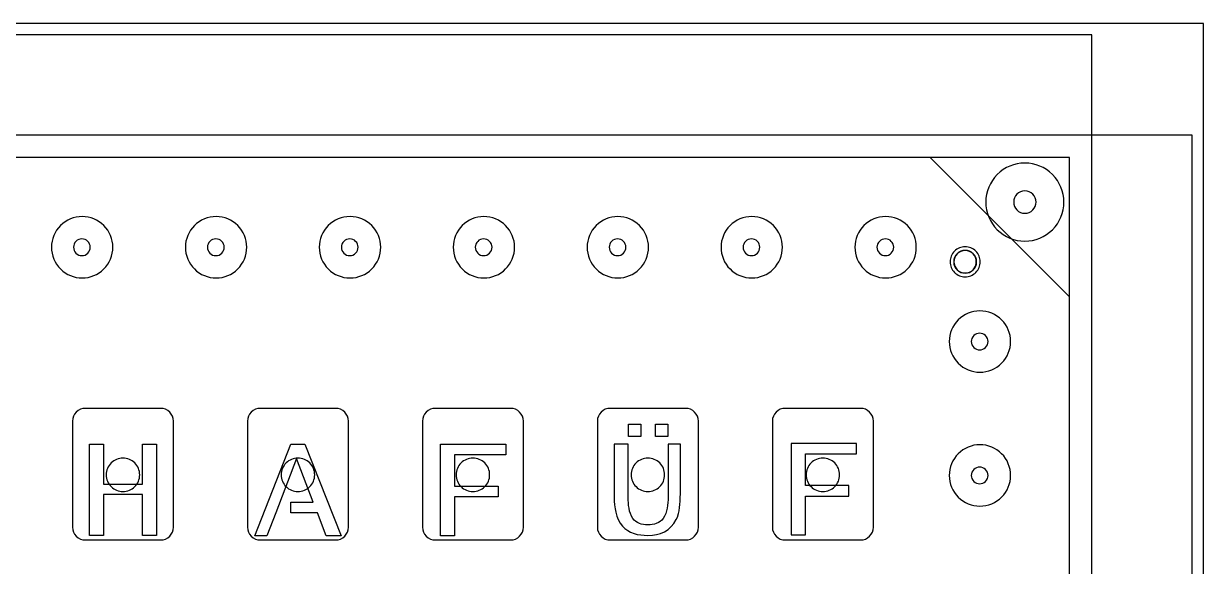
# Model space of a CAD drawing. Extents: x -337 to 6273, y 368 to 2065.
# Drawn here: x -85.1 to 126.4, y 820.7 to 918.1 of the extents above; entities that cross this region are included whole.
import ezdxf

# ---------------------------------------------------------------- set-up
doc = ezdxf.new("R2010")
doc.units = 0
doc.header["$LTSCALE"] = 100
doc.layers.add('EBENE_1', color=1, linetype='CONTINUOUS')

msp = doc.modelspace()

# ---------------------------------------------------------------- linework, layer by layer
at = {"layer": 'EBENE_1', "color": 7}
for points in [[(-323.616843, 468.053654), (126.383157, 468.053654), (126.383157, 918.053654), (-323.616843, 918.053654), (-323.616843, 468.053654)], [(23.360296, 844.038257), (23.360296, 846.249637), (25.571676, 846.249637), (25.571676, 844.038257), (23.360296, 844.038257)], [(28.162089, 844.038257), (28.162089, 846.249637), (30.373468, 846.249637), (30.373468, 844.038257), (28.162089, 844.038257)], [(-73.241827, 826.271836), (-73.241827, 842.671836), (-70.723666, 842.671836), (-70.723666, 835.50083), (-63.782747, 835.50083), (-63.782747, 842.671836), (-61.264586, 842.671836), (-61.264586, 826.271836), (-63.782747, 826.271836), (-63.782747, 833.609014), (-70.723666, 833.609014), (-70.723666, 826.271836), (-73.241827, 826.271836)], [(-28.176416, 826.253654), (-30.842175, 826.253654), (-32.39046, 830.35685), (-37.184097, 830.35685), (-37.184097, 832.242364), (-33.144031, 832.242364), (-36.152721, 840.084363), (-39.885223, 830.35685), (-41.459473, 826.253654), (-43.630508, 826.253654), (-37.162542, 842.653654), (-34.644382, 842.653654), (-28.176416, 826.253654)], [(-10.332694, 826.253654), (-10.332694, 842.653654), (1.337766, 842.653654), (1.337766, 840.761838), (-7.814533, 840.761838), (-7.814533, 835.111955), (-0.004401, 835.111955), (-0.004401, 833.220139), (-7.814533, 833.220139), (-7.814533, 826.253654), (-10.332694, 826.253654)], [(32.63668, 842.653654), (30.438083, 842.653654), (30.438083, 833.199364), (30.429198, 832.670603), (30.404493, 832.200116), (30.353483, 831.668361), (30.285061, 831.209203), (30.16991, 830.679775), (30.035913, 830.24322), (29.819359, 829.743212), (29.581652, 829.358211), (29.324047, 829.057387), (29.027011, 828.802326), (28.705592, 828.600601), (28.332983, 828.433534), (27.977907, 828.323861), (27.569341, 828.242941), (27.199989, 828.203009), (26.782276, 828.188608), (26.381229, 828.203402), (26.026381, 828.244452), (25.636075, 828.327081), (25.295538, 828.439377), (24.943957, 828.60716), (24.637675, 828.81091), (24.360724, 829.061353), (24.117116, 829.358211), (23.889047, 829.740224), (23.681413, 830.232282), (23.552071, 830.662451), (23.441049, 831.181634), (23.374709, 831.63313), (23.325293, 832.154544), (23.301271, 832.616827), (23.292642, 833.135451), (23.292642, 842.653654), (20.774482, 842.653654), (20.774482, 833.173799), (20.791281, 832.44719), (20.838168, 831.797235), (20.933048, 831.073146), (21.061136, 830.439642), (21.265747, 829.737247), (21.507823, 829.138532), (21.855784, 828.508828), (22.250865, 827.984087), (22.692793, 827.547504), (23.200585, 827.17327), (23.727682, 826.885913), (24.3345, 826.646795), (24.905469, 826.490307), (25.556207, 826.374938), (26.146239, 826.317425), (26.807841, 826.296792), (27.623178, 826.337031), (28.340231, 826.448417), (29.109647, 826.667701), (29.786309, 826.969229), (30.430492, 827.383608), (31.008625, 827.899495), (31.479328, 828.464735), (31.908075, 829.147299), (32.112807, 829.595631), (32.304413, 830.202179), (32.415252, 830.701736), (32.511178, 831.312432), (32.567279, 831.834011), (32.609162, 832.438348), (32.621333, 832.712474), (32.630184, 833.003807), (32.635011, 833.279202), (32.63668, 833.570058), (32.63668, 842.653654)], [(52.521905, 826.39337), (55.040065, 826.39337), (55.040065, 833.359855), (62.850198, 833.359855), (62.850198, 835.251671), (55.040065, 835.251671), (55.040065, 840.901554), (64.192364, 840.901554), (64.192364, 842.79337), (52.521905, 842.79337), (52.521905, 826.39337)]]:
    msp.add_lwpolyline(points, close=True, dxfattribs=at)
at = {"layer": 'EBENE_1', "color": 5}
msp.add_lwpolyline([(106.383157, 488.053654), (124.383157, 488.053654), (124.383157, 898.053654), (106.383157, 898.053654), (106.383157, 916.053654), (-303.616843, 916.053654), (-303.616843, 898.053654), (-321.616843, 898.053654), (-321.616843, 488.053654), (-303.616843, 488.053654), (-303.616843, 470.053654), (106.383157, 470.053654), (106.383157, 488.053654)], close=True, dxfattribs=at)
for points in [[(106.383157, 470.053654), (106.383157, 916.053654)], [(124.383157, 898.053654), (-321.616843, 898.053654)]]:
    msp.add_lwpolyline(points, dxfattribs=at)
at = {"layer": 'EBENE_1', "color": 2}
msp.add_lwpolyline([(102.383157, 894.053654), (-299.616843, 894.053654), (-299.616843, 492.053654), (102.383157, 492.053654), (102.383157, 894.053654)], close=True, dxfattribs=at)
at = {"layer": 'EBENE_1', "color": 1}
msp.add_lwpolyline([(-274.616521, 894.053807), (-299.616521, 869.053807), (-299.616521, 517.053502), (-274.616521, 492.053502), (77.382836, 492.053502), (102.382836, 517.053502), (102.382836, 869.053807), (77.382836, 894.053807), (-274.616521, 894.053807)], close=True, dxfattribs=at)
at = {"layer": 'EBENE_1', "color": 5}
for points in [[(87.382713, 886.053777, 0.199589), (89.432966, 881.104029, 0.199589), (94.382713, 879.053777, 0.199589), (99.332461, 881.104029, 0.199589), (101.382713, 886.053777, 0.199589), (99.332461, 891.003524, 0.199589), (94.382713, 893.053777, 0.199589), (89.432966, 891.003524, 0.199589), (87.382713, 886.053777)], [(85.733193, 875.353201, 0.199589), (85.132762, 876.80277, 0.199589), (83.683193, 877.403201, 0.199589), (82.233624, 876.80277, 0.199589), (81.633193, 875.353201, 0.199589), (82.233624, 873.903632, 0.199589), (83.683193, 873.303201, 0.199589), (85.132762, 873.903632, 0.199589), (85.733193, 875.353201)]]:
    msp.add_lwpolyline(points, format="xyb", close=True, dxfattribs=at)
at = {"layer": 'EBENE_1', "color": 2}
for points in [[(92.382713, 886.053777, 0.199589), (92.9685, 884.639563, 0.199589), (94.382713, 884.053777, 0.199589), (95.796927, 884.639563, 0.199589), (96.382713, 886.053777, 0.199589), (95.796927, 887.46799, 0.199589), (94.382713, 888.053777, 0.199589), (92.9685, 887.46799, 0.199589), (92.382713, 886.053777)], [(-69.066843, 877.953654, 0.199589), (-70.677755, 881.842741, 0.199589), (-74.566843, 883.453654, 0.199589), (-78.45593, 881.842741, 0.199589), (-80.066843, 877.953654, 0.199589), (-78.45593, 874.064567, 0.199589), (-74.566843, 872.453654, 0.199589), (-70.677755, 874.064567, 0.199589), (-69.066843, 877.953654)], [(-45.066843, 877.953654, 0.199589), (-46.677755, 881.842741, 0.199589), (-50.566843, 883.453654, 0.199589), (-54.45593, 881.842741, 0.199589), (-56.066843, 877.953654, 0.199589), (-54.45593, 874.064567, 0.199589), (-50.566843, 872.453654, 0.199589), (-46.677755, 874.064567, 0.199589), (-45.066843, 877.953654)], [(-21.066843, 877.953654, 0.199589), (-22.677755, 881.842741, 0.199589), (-26.566843, 883.453654, 0.199589), (-30.45593, 881.842741, 0.199589), (-32.066843, 877.953654, 0.199589), (-30.45593, 874.064567, 0.199589), (-26.566843, 872.453654, 0.199589), (-22.677755, 874.064567, 0.199589), (-21.066843, 877.953654)], [(2.933157, 877.953654, 0.199589), (1.322245, 881.842741, 0.199589), (-2.566843, 883.453654, 0.199589), (-6.45593, 881.842741, 0.199589), (-8.066843, 877.953654, 0.199589), (-6.45593, 874.064567, 0.199589), (-2.566843, 872.453654, 0.199589), (1.322245, 874.064567, 0.199589), (2.933157, 877.953654)], [(26.933157, 877.953654, 0.199589), (25.322245, 881.842741, 0.199589), (21.433157, 883.453654, 0.199589), (17.54407, 881.842741, 0.199589), (15.933157, 877.953654, 0.199589), (17.54407, 874.064567, 0.199589), (21.433157, 872.453654, 0.199589), (25.322245, 874.064567, 0.199589), (26.933157, 877.953654)], [(50.933157, 877.953654, 0.199589), (49.322245, 881.842741, 0.199589), (45.433157, 883.453654, 0.199589), (41.54407, 881.842741, 0.199589), (39.933157, 877.953654, 0.199589), (41.54407, 874.064567, 0.199589), (45.433157, 872.453654, 0.199589), (49.322245, 874.064567, 0.199589), (50.933157, 877.953654)], [(74.933157, 877.953654, 0.199589), (73.322245, 881.842741, 0.199589), (69.433157, 883.453654, 0.199589), (65.54407, 881.842741, 0.199589), (63.933157, 877.953654, 0.199589), (65.54407, 874.064567, 0.199589), (69.433157, 872.453654, 0.199589), (73.322245, 874.064567, 0.199589), (74.933157, 877.953654)], [(86.383193, 875.353201, 0.199589), (85.592381, 877.262389, 0.199589), (83.683193, 878.053201, 0.199589), (81.774004, 877.262389, 0.199589), (80.983193, 875.353201, 0.199589), (81.774004, 873.444013, 0.199589), (83.683193, 872.653201, 0.199589), (85.592381, 873.444013, 0.199589), (86.383193, 875.353201)], [(86.333157, 866.553654, 0.199589), (82.44407, 864.942741, 0.199589), (80.833157, 861.053654, 0.199589), (82.44407, 857.164567, 0.199589), (86.333157, 855.553654, 0.199589), (90.222245, 857.164567, 0.199589), (91.833157, 861.053654, 0.199589), (90.222245, 864.942741, 0.199589), (86.333157, 866.553654)], [(-60.506838, 849.079193), (-74.006851, 849.079193, 0.199586), (-75.633184, 848.405534, 0.199586), (-76.306843, 846.779202), (-76.306843, 827.779185, 0.199586), (-75.633184, 826.152852, 0.199586), (-74.006851, 825.479193), (-60.506834, 825.479193, 0.199586), (-58.880502, 826.152852, 0.199586), (-58.206843, 827.779185), (-58.206843, 846.779202, 0.199586), (-58.880502, 848.405534, 0.199586), (-60.506838, 849.079193)], [(-29.146838, 849.079193), (-42.646851, 849.079193, 0.199586), (-44.273184, 848.405534, 0.199586), (-44.946843, 846.779202), (-44.946843, 827.779185, 0.199586), (-44.273184, 826.152852, 0.199586), (-42.646851, 825.479193), (-29.146834, 825.479193, 0.199586), (-27.520502, 826.152852, 0.199586), (-26.846843, 827.779185), (-26.846843, 846.779202, 0.199586), (-27.520502, 848.405534, 0.199586), (-29.146838, 849.079193)], [(2.213162, 849.079193), (-11.286851, 849.079193, 0.199586), (-12.913184, 848.405534, 0.199586), (-13.586843, 846.779202), (-13.586843, 827.779185, 0.199586), (-12.913184, 826.152852, 0.199586), (-11.286851, 825.479193), (2.213166, 825.479193, 0.199586), (3.839498, 826.152852, 0.199586), (4.513157, 827.779185), (4.513157, 846.779202, 0.199586), (3.839498, 848.405534, 0.199586), (2.213162, 849.079193)], [(33.573162, 849.079193), (20.073149, 849.079193, 0.199586), (18.446816, 848.405534, 0.199586), (17.773157, 846.779202), (17.773157, 827.779185, 0.199586), (18.446816, 826.152852, 0.199586), (20.073149, 825.479193), (33.573166, 825.479193, 0.199586), (35.199498, 826.152852, 0.199586), (35.873157, 827.779185), (35.873157, 846.779202, 0.199586), (35.199498, 848.405534, 0.199586), (33.573162, 849.079193)], [(64.933162, 849.079193), (51.433149, 849.079193, 0.199586), (49.806816, 848.405534, 0.199586), (49.133157, 846.779202), (49.133157, 827.779185, 0.199586), (49.806816, 826.152852, 0.199586), (51.433149, 825.479193), (64.933166, 825.479193, 0.199586), (66.559498, 826.152852, 0.199586), (67.233157, 827.779185), (67.233157, 846.779202, 0.199586), (66.559498, 848.405534, 0.199586), (64.933162, 849.079193)], [(86.333157, 842.553654, 0.199589), (82.44407, 840.942741, 0.199589), (80.833157, 837.053654, 0.199589), (82.44407, 833.164567, 0.199589), (86.333157, 831.553654, 0.199589), (90.222245, 833.164567, 0.199589), (91.833157, 837.053654, 0.199589), (90.222245, 840.942741, 0.199589), (86.333157, 842.553654)]]:
    msp.add_lwpolyline(points, format="xyb", close=True, dxfattribs=at)
at = {"layer": 'EBENE_1', "color": 1}
for points in [[(-69.066843, 877.953807, 0.199589), (-70.677755, 881.842894, 0.199589), (-74.566843, 883.453807, 0.199589), (-78.45593, 881.842894, 0.199589), (-80.066843, 877.953807, 0.199589), (-78.45593, 874.064719, 0.199589), (-74.566843, 872.453807, 0.199589), (-70.677755, 874.064719, 0.199589), (-69.066843, 877.953807)], [(-45.066843, 877.953807, 0.199589), (-46.677755, 881.842894, 0.199589), (-50.566843, 883.453807, 0.199589), (-54.45593, 881.842894, 0.199589), (-56.066843, 877.953807, 0.199589), (-54.45593, 874.064719, 0.199589), (-50.566843, 872.453807, 0.199589), (-46.677755, 874.064719, 0.199589), (-45.066843, 877.953807)], [(-21.066843, 877.953807, 0.199589), (-22.677755, 881.842894, 0.199589), (-26.566843, 883.453807, 0.199589), (-30.45593, 881.842894, 0.199589), (-32.066843, 877.953807, 0.199589), (-30.45593, 874.064719, 0.199589), (-26.566843, 872.453807, 0.199589), (-22.677755, 874.064719, 0.199589), (-21.066843, 877.953807)], [(2.933157, 877.953807, 0.199589), (1.322245, 881.842894, 0.199589), (-2.566843, 883.453807, 0.199589), (-6.45593, 881.842894, 0.199589), (-8.066843, 877.953807, 0.199589), (-6.45593, 874.064719, 0.199589), (-2.566843, 872.453807, 0.199589), (1.322245, 874.064719, 0.199589), (2.933157, 877.953807)], [(26.933157, 877.953807, 0.199589), (25.322245, 881.842894, 0.199589), (21.433157, 883.453807, 0.199589), (17.54407, 881.842894, 0.199589), (15.933157, 877.953807, 0.199589), (17.54407, 874.064719, 0.199589), (21.433157, 872.453807, 0.199589), (25.322245, 874.064719, 0.199589), (26.933157, 877.953807)], [(50.933157, 877.953807, 0.199589), (49.322245, 881.842894, 0.199589), (45.433157, 883.453807, 0.199589), (41.54407, 881.842894, 0.199589), (39.933157, 877.953807, 0.199589), (41.54407, 874.064719, 0.199589), (45.433157, 872.453807, 0.199589), (49.322245, 874.064719, 0.199589), (50.933157, 877.953807)], [(74.933157, 877.953807, 0.199589), (73.322245, 881.842894, 0.199589), (69.433157, 883.453807, 0.199589), (65.54407, 881.842894, 0.199589), (63.933157, 877.953807, 0.199589), (65.54407, 874.064719, 0.199589), (69.433157, 872.453807, 0.199589), (73.322245, 874.064719, 0.199589), (74.933157, 877.953807)], [(85.683193, 875.353353, 0.199589), (85.097406, 876.767567, 0.199589), (83.683193, 877.353353, 0.199589), (82.268979, 876.767567, 0.199589), (81.683193, 875.353353, 0.199589), (82.268979, 873.93914, 0.199589), (83.683193, 873.353353, 0.199589), (85.097406, 873.93914, 0.199589), (85.683193, 875.353353)], [(86.333157, 866.553807, 0.199589), (82.44407, 864.942894, 0.199589), (80.833157, 861.053807, 0.199589), (82.44407, 857.164719, 0.199589), (86.333157, 855.553807, 0.199589), (90.222245, 857.164719, 0.199589), (91.833157, 861.053807, 0.199589), (90.222245, 864.942894, 0.199589), (86.333157, 866.553807)], [(86.333157, 842.553807, 0.199589), (82.44407, 840.942894, 0.199589), (80.833157, 837.053807, 0.199589), (82.44407, 833.164719, 0.199589), (86.333157, 831.553807, 0.199589), (90.222245, 833.164719, 0.199589), (91.833157, 837.053807, 0.199589), (90.222245, 840.942894, 0.199589), (86.333157, 842.553807)], [(-64.256843, 837.162511, 0.199589), (-65.135522, 839.283831, 0.199589), (-67.256843, 840.162511, 0.199589), (-69.378163, 839.283831, 0.199589), (-70.256843, 837.162511, 0.199589), (-69.378163, 835.041191, 0.199589), (-67.256843, 834.162511, 0.199589), (-65.135522, 835.041191, 0.199589), (-64.256843, 837.162511)], [(-32.896843, 837.162511, 0.199589), (-33.775522, 839.283831, 0.199589), (-35.896843, 840.162511, 0.199589), (-38.018163, 839.283831, 0.199589), (-38.896843, 837.162511, 0.199589), (-38.018163, 835.041191, 0.199589), (-35.896843, 834.162511, 0.199589), (-33.775522, 835.041191, 0.199589), (-32.896843, 837.162511)], [(-1.536843, 837.162511, 0.199589), (-2.415522, 839.283831, 0.199589), (-4.536843, 840.162511, 0.199589), (-6.658163, 839.283831, 0.199589), (-7.536843, 837.162511, 0.199589), (-6.658163, 835.041191, 0.199589), (-4.536843, 834.162511, 0.199589), (-2.415522, 835.041191, 0.199589), (-1.536843, 837.162511)], [(29.823157, 837.162511, 0.199589), (28.944478, 839.283831, 0.199589), (26.823157, 840.162511, 0.199589), (24.701837, 839.283831, 0.199589), (23.823157, 837.162511, 0.199589), (24.701837, 835.041191, 0.199589), (26.823157, 834.162511, 0.199589), (28.944478, 835.041191, 0.199589), (29.823157, 837.162511)], [(61.183157, 837.162511, 0.199589), (60.304478, 839.283831, 0.199589), (58.183157, 840.162511, 0.199589), (56.061837, 839.283831, 0.199589), (55.183157, 837.162511, 0.199589), (56.061837, 835.041191, 0.199589), (58.183157, 834.162511, 0.199589), (60.304478, 835.041191, 0.199589), (61.183157, 837.162511)]]:
    msp.add_lwpolyline(points, format="xyb", close=True, dxfattribs=at)
at = {"layer": 'EBENE_1', "color": 7}
for points in [[(-73.117256, 877.953319, 0.199589), (-73.556595, 879.013979, 0.199589), (-74.617256, 879.453319, 0.199589), (-75.677916, 879.013979, 0.199589), (-76.117256, 877.953319, 0.199589), (-75.677916, 876.892659, 0.199589), (-74.617256, 876.453319, 0.199589), (-73.556595, 876.892659, 0.199589), (-73.117256, 877.953319)], [(-49.117256, 877.953319, 0.199589), (-49.556595, 879.013979, 0.199589), (-50.617256, 879.453319, 0.199589), (-51.677916, 879.013979, 0.199589), (-52.117256, 877.953319, 0.199589), (-51.677916, 876.892659, 0.199589), (-50.617256, 876.453319, 0.199589), (-49.556595, 876.892659, 0.199589), (-49.117256, 877.953319)], [(-25.117256, 877.953319, 0.199589), (-25.556595, 879.013979, 0.199589), (-26.617256, 879.453319, 0.199589), (-27.677916, 879.013979, 0.199589), (-28.117256, 877.953319, 0.199589), (-27.677916, 876.892659, 0.199589), (-26.617256, 876.453319, 0.199589), (-25.556595, 876.892659, 0.199589), (-25.117256, 877.953319)], [(-1.117256, 877.953319, 0.199589), (-1.556595, 879.013979, 0.199589), (-2.617256, 879.453319, 0.199589), (-3.677916, 879.013979, 0.199589), (-4.117256, 877.953319, 0.199589), (-3.677916, 876.892659, 0.199589), (-2.617256, 876.453319, 0.199589), (-1.556595, 876.892659, 0.199589), (-1.117256, 877.953319)], [(22.882744, 877.953319, 0.199589), (22.443405, 879.013979, 0.199589), (21.382744, 879.453319, 0.199589), (20.322084, 879.013979, 0.199589), (19.882744, 877.953319, 0.199589), (20.322084, 876.892659, 0.199589), (21.382744, 876.453319, 0.199589), (22.443405, 876.892659, 0.199589), (22.882744, 877.953319)], [(46.882744, 877.953319, 0.199589), (46.443405, 879.013979, 0.199589), (45.382744, 879.453319, 0.199589), (44.322084, 879.013979, 0.199589), (43.882744, 877.953319, 0.199589), (44.322084, 876.892659, 0.199589), (45.382744, 876.453319, 0.199589), (46.443405, 876.892659, 0.199589), (46.882744, 877.953319)], [(70.882744, 877.953319, 0.199589), (70.443405, 879.013979, 0.199589), (69.382744, 879.453319, 0.199589), (68.322084, 879.013979, 0.199589), (67.882744, 877.953319, 0.199589), (68.322084, 876.892659, 0.199589), (69.382744, 876.453319, 0.199589), (70.443405, 876.892659, 0.199589), (70.882744, 877.953319)], [(86.282744, 862.553319, 0.199589), (85.222084, 862.113979, 0.199589), (84.782744, 861.053319, 0.199589), (85.222084, 859.992659, 0.199589), (86.282744, 859.553319, 0.199589), (87.343405, 859.992659, 0.199589), (87.782744, 861.053319, 0.199589), (87.343405, 862.113979, 0.199589), (86.282744, 862.553319)], [(86.282744, 838.553319, 0.199589), (85.222084, 838.113979, 0.199589), (84.782744, 837.053319, 0.199589), (85.222084, 835.992659, 0.199589), (86.282744, 835.553319, 0.199589), (87.343405, 835.992659, 0.199589), (87.782744, 837.053319, 0.199589), (87.343405, 838.113979, 0.199589), (86.282744, 838.553319)]]:
    msp.add_lwpolyline(points, format="xyb", close=True, dxfattribs=at)

doc.saveas('drawing.dxf')
